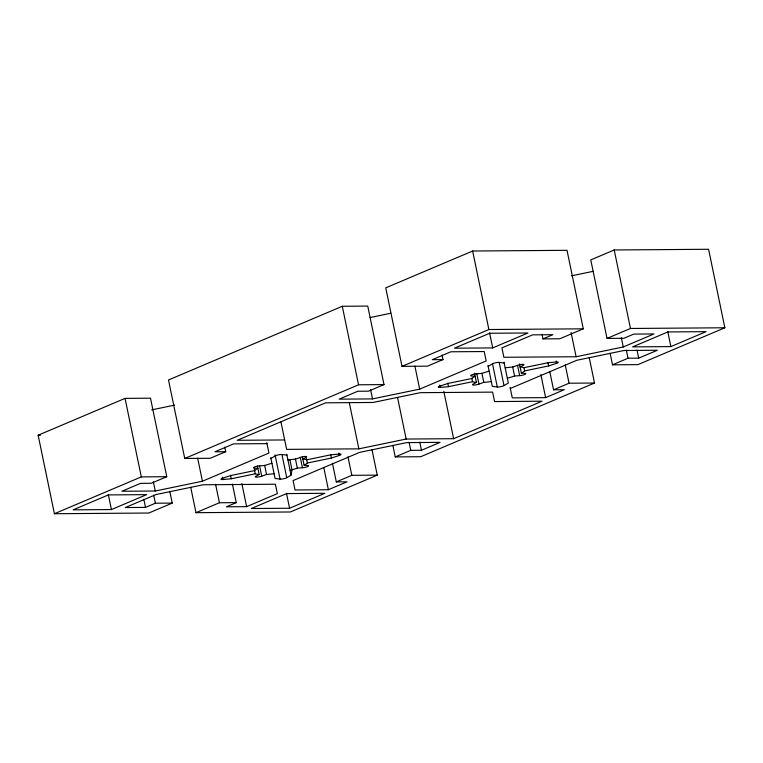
<?xml version="1.0" encoding="UTF-8"?>
<svg xmlns="http://www.w3.org/2000/svg" width="763" height="763" viewBox="0 0 763 763"><rect width="100%" height="100%" fill="white"/><g stroke="black" fill="none" stroke-linecap="round" stroke-linejoin="round"><path stroke-width="1.14" d="M270.76 457.666L275.061 478.449L280.069 479.116A4.092 0.82 -11.7 0 0 286.764 477.733L291.084 475.13L292.01 469.798L289.854 459.412M270.932 458.477L275.252 455.883A4.092 0.82 -11.7 0 1 281.948 454.49L286.955 455.168M488.167 366.383L492.497 363.779A4.092 0.82 -11.7 0 1 499.193 362.387L504.19 363.064M487.967 365.391L492.307 386.345L497.304 387.013A4.092 0.82 -11.7 0 0 504.009 385.63L508.33 383.026L504.028 362.244M257.417 466.079L259.172 474.529L255.901 476.236A4.092 0.82 -11.7 0 0 256.568 477.171A4.092 0.82 -11.7 0 0 261.709 476.198L266.545 474.472A27.821 5.541 -11.7 0 0 274.07 473.651M474.5 373.193L476.417 382.425L473.146 384.132A4.092 0.82 -11.7 0 0 473.813 385.067A4.092 0.82 -11.7 0 0 478.954 384.094L483.79 382.368A27.821 5.541 -11.7 0 0 491.315 381.548M169.834 491.553L172.228 503.094L148.795 513.032L54.411 513.728L38.15 435.225L125.046 398.381L150.502 398.191L166.763 476.703L151.255 483.275L140.545 483.351L121.918 491.248L155.261 491.01L202.424 481.234L268.929 453.041L266.773 442.654M441.996 354.986L442.96 359.602L432.249 359.688L450.876 351.781L484.219 351.543L486.174 360.937L419.669 389.14L372.506 398.906L339.163 399.154L357.79 391.247L368.5 391.171L383.999 384.6L367.747 306.087L342.291 306.278L168.499 379.964L184.751 458.468L210.207 458.277L225.714 451.706L224.761 447.089M542.045 334.27L542.998 338.886L559.842 338.762L583.275 328.824L567.023 250.321L472.64 251.017L385.744 287.861L401.996 366.364L427.452 366.173L442.96 359.602M610.104 353.259L612.498 364.809L637.954 364.619L724.85 327.775L708.589 249.272L614.205 249.968L590.772 259.906L607.033 338.41L623.876 338.286L633.729 334.108L653.967 333.956L623.266 346.974L576.103 356.741L503.876 357.275L501.93 347.871L532.622 334.852L552.86 334.709L542.998 338.886M54.411 513.728L141.308 476.894L166.763 476.703M184.751 458.468L358.553 384.79L383.999 384.6M401.996 366.364L488.892 329.521L583.275 328.824M111.417 509.56L146.639 494.634L108.384 494.92L73.162 509.846L111.417 509.56L108.308 494.558M492.707 347.909L527.929 332.983L489.665 333.259L454.452 348.195L492.707 347.909L489.598 332.906M232.429 484.152L236.253 502.617L226.401 506.804L246.63 506.651L277.331 493.632L275.386 484.228L203.158 484.772L155.995 494.538L125.294 507.548L145.523 507.405L155.385 503.218L172.228 503.094M190.721 487.28L195.977 512.679L219.42 502.75L236.253 502.617M607.033 338.41L630.467 328.471L724.85 327.775M510.333 388.462L576.838 360.27L624 350.503L657.344 350.255L638.707 358.152L628.006 358.228L612.498 364.809M332.477 463.427L336.302 481.901L351.81 475.33L377.256 475.139L372.001 449.741M392.869 445.363L395.253 456.913L410.761 450.332L421.472 450.256L440.098 442.359L406.755 442.607L359.592 452.373L293.087 480.566L295.033 489.97L328.376 489.722L347.003 481.825L336.302 481.901M549.722 371.323L553.547 389.798L569.055 383.226L594.501 383.036L589.246 357.637M510.123 387.47L512.278 397.866L545.621 397.618L564.248 389.721L553.547 389.798M289.587 508.244L324.809 493.308L286.554 493.594L251.332 508.53L289.587 508.244L286.478 493.232M280.851 421.472L286.63 449.378L358.858 448.844L406.164 439.049L453.632 438.696L542.054 401.204L494.577 401.557L492.631 392.125L420.394 392.668L373.097 402.463L325.62 402.816L237.207 440.299L284.675 439.946M670.877 346.593L706.099 331.657L667.844 331.943L632.622 346.879L670.877 346.593L667.768 331.581M377.256 475.139L290.36 511.983L195.977 512.679M594.501 383.036L420.709 456.722L395.253 456.913M519.45 363.884L521.358 373.117A27.821 5.541 -11.7 0 0 524.62 370.904L548.654 365.935L556.666 363.302A4.092 0.82 -11.7 0 0 556.389 361.967L547.987 362.74L523.952 367.709A27.821 5.541 -11.7 0 0 520.089 366.974L523.351 365.267A4.092 0.82 -11.7 0 0 522.693 364.342A4.092 0.82 -11.7 0 0 517.543 365.315L512.717 367.032A27.821 5.541 -11.7 0 0 505.192 367.852M302.367 456.77L304.113 465.22A27.821 5.541 -11.7 0 0 307.375 463.007L331.409 458.029L339.421 455.406A4.092 0.82 -11.7 0 0 339.144 454.071L330.741 454.843L306.707 459.812A27.821 5.541 -11.7 0 0 302.844 459.078L306.116 457.371A4.092 0.82 -11.7 0 0 305.448 456.446A4.092 0.82 -11.7 0 0 300.307 457.418L295.472 459.135A27.821 5.541 -11.7 0 0 287.947 459.955M370.055 317.542L390.751 313.25M571.353 275.853L593.204 271.323M151.656 409.874L174.66 405.115M439.631 385.134L440.108 387.442L448.51 386.669L472.545 381.691A27.821 5.541 -11.7 0 0 476.417 382.425M271.924 463.275A27.821 5.541 -11.7 0 0 264.685 465.516L259.573 465.85A4.092 0.82 -11.7 0 0 254.46 467.004A4.092 0.82 -11.7 0 0 254.222 468.12L257.894 468.387A27.821 5.541 -11.7 0 0 254.642 470.599L230.607 475.578L222.586 478.21A4.092 0.82 -11.7 0 0 222.863 479.546L231.265 478.773L255.3 473.794A27.821 5.541 -11.7 0 0 259.172 474.529M440.108 387.442A4.092 0.82 -11.7 0 1 439.831 386.107L447.852 383.474L471.887 378.496A27.821 5.541 -11.7 0 1 475.139 376.283L471.467 376.016A4.092 0.82 -11.7 0 1 471.706 374.9A4.092 0.82 -11.7 0 1 476.808 373.746L481.93 373.412A27.821 5.541 -11.7 0 1 489.169 371.171M507.338 378.229A27.821 5.541 -11.7 0 0 514.567 375.997L519.689 375.654A4.092 0.82 -11.7 0 0 524.791 374.509A4.092 0.82 -11.7 0 0 525.039 373.393L521.358 373.117M290.093 470.332A27.821 5.541 -11.7 0 0 297.332 468.101L302.444 467.757A4.092 0.82 -11.7 0 0 307.556 466.613A4.092 0.82 -11.7 0 0 307.794 465.497L304.113 465.22M38.15 435.225L40.506 435.206M266.983 443.637L233.64 443.885L215.004 451.782L225.714 451.706M637.038 350.074L638.707 358.152M614.205 249.968L630.467 328.471M626.328 350.15L628.006 358.228M621.349 337.732L623.266 346.974M571.086 332.496L576.103 356.741M565.221 364.752L569.055 383.226M556.189 360.994L556.666 363.302M547.929 362.463L548.654 365.935M540.843 374.528L545.621 397.618M523.895 367.442L524.62 370.904M517.533 365.267L519.689 375.654M512.66 366.755L514.567 375.997M499.221 362.539L504.009 385.63M472.64 251.017L488.892 329.521M492.526 363.922L497.304 387.013M481.873 373.136L483.79 382.368M476.799 373.698L478.954 384.094M471.83 378.229L472.545 381.691M447.795 383.207L448.51 386.669M443.828 391.362L453.632 438.696M414.881 366.049L419.669 389.14M419.793 442.178L421.472 450.256M409.092 442.254L410.761 450.332M397.552 397.485L406.164 439.049M370.589 389.664L372.506 398.906M342.291 306.278L358.553 384.79M349.301 402.664L358.858 448.844M347.985 456.856L351.81 475.33M338.944 453.098L339.421 455.406M330.694 454.567L331.409 458.029M323.836 467.786L328.376 489.722M306.411 458.391L307.375 463.007M300.298 457.371L302.444 467.757M295.415 458.859L297.332 468.101M286.745 454.185L291.084 475.13M281.976 454.643L286.764 477.733M275.042 454.872L280.069 479.116M264.627 465.239L266.545 474.472M259.563 465.802L261.709 476.198M254.346 469.178L255.3 473.794M241.852 483.561L246.63 506.651M230.55 475.311L231.265 478.773M222.386 477.228L222.863 479.546M215.595 484.276L219.42 502.75M197.646 458.153L202.424 481.234M153.344 481.768L155.261 491.01M153.706 495.139L155.385 503.218M125.046 398.381L141.308 476.894M143.854 499.317L145.523 507.405"/></g></svg>
